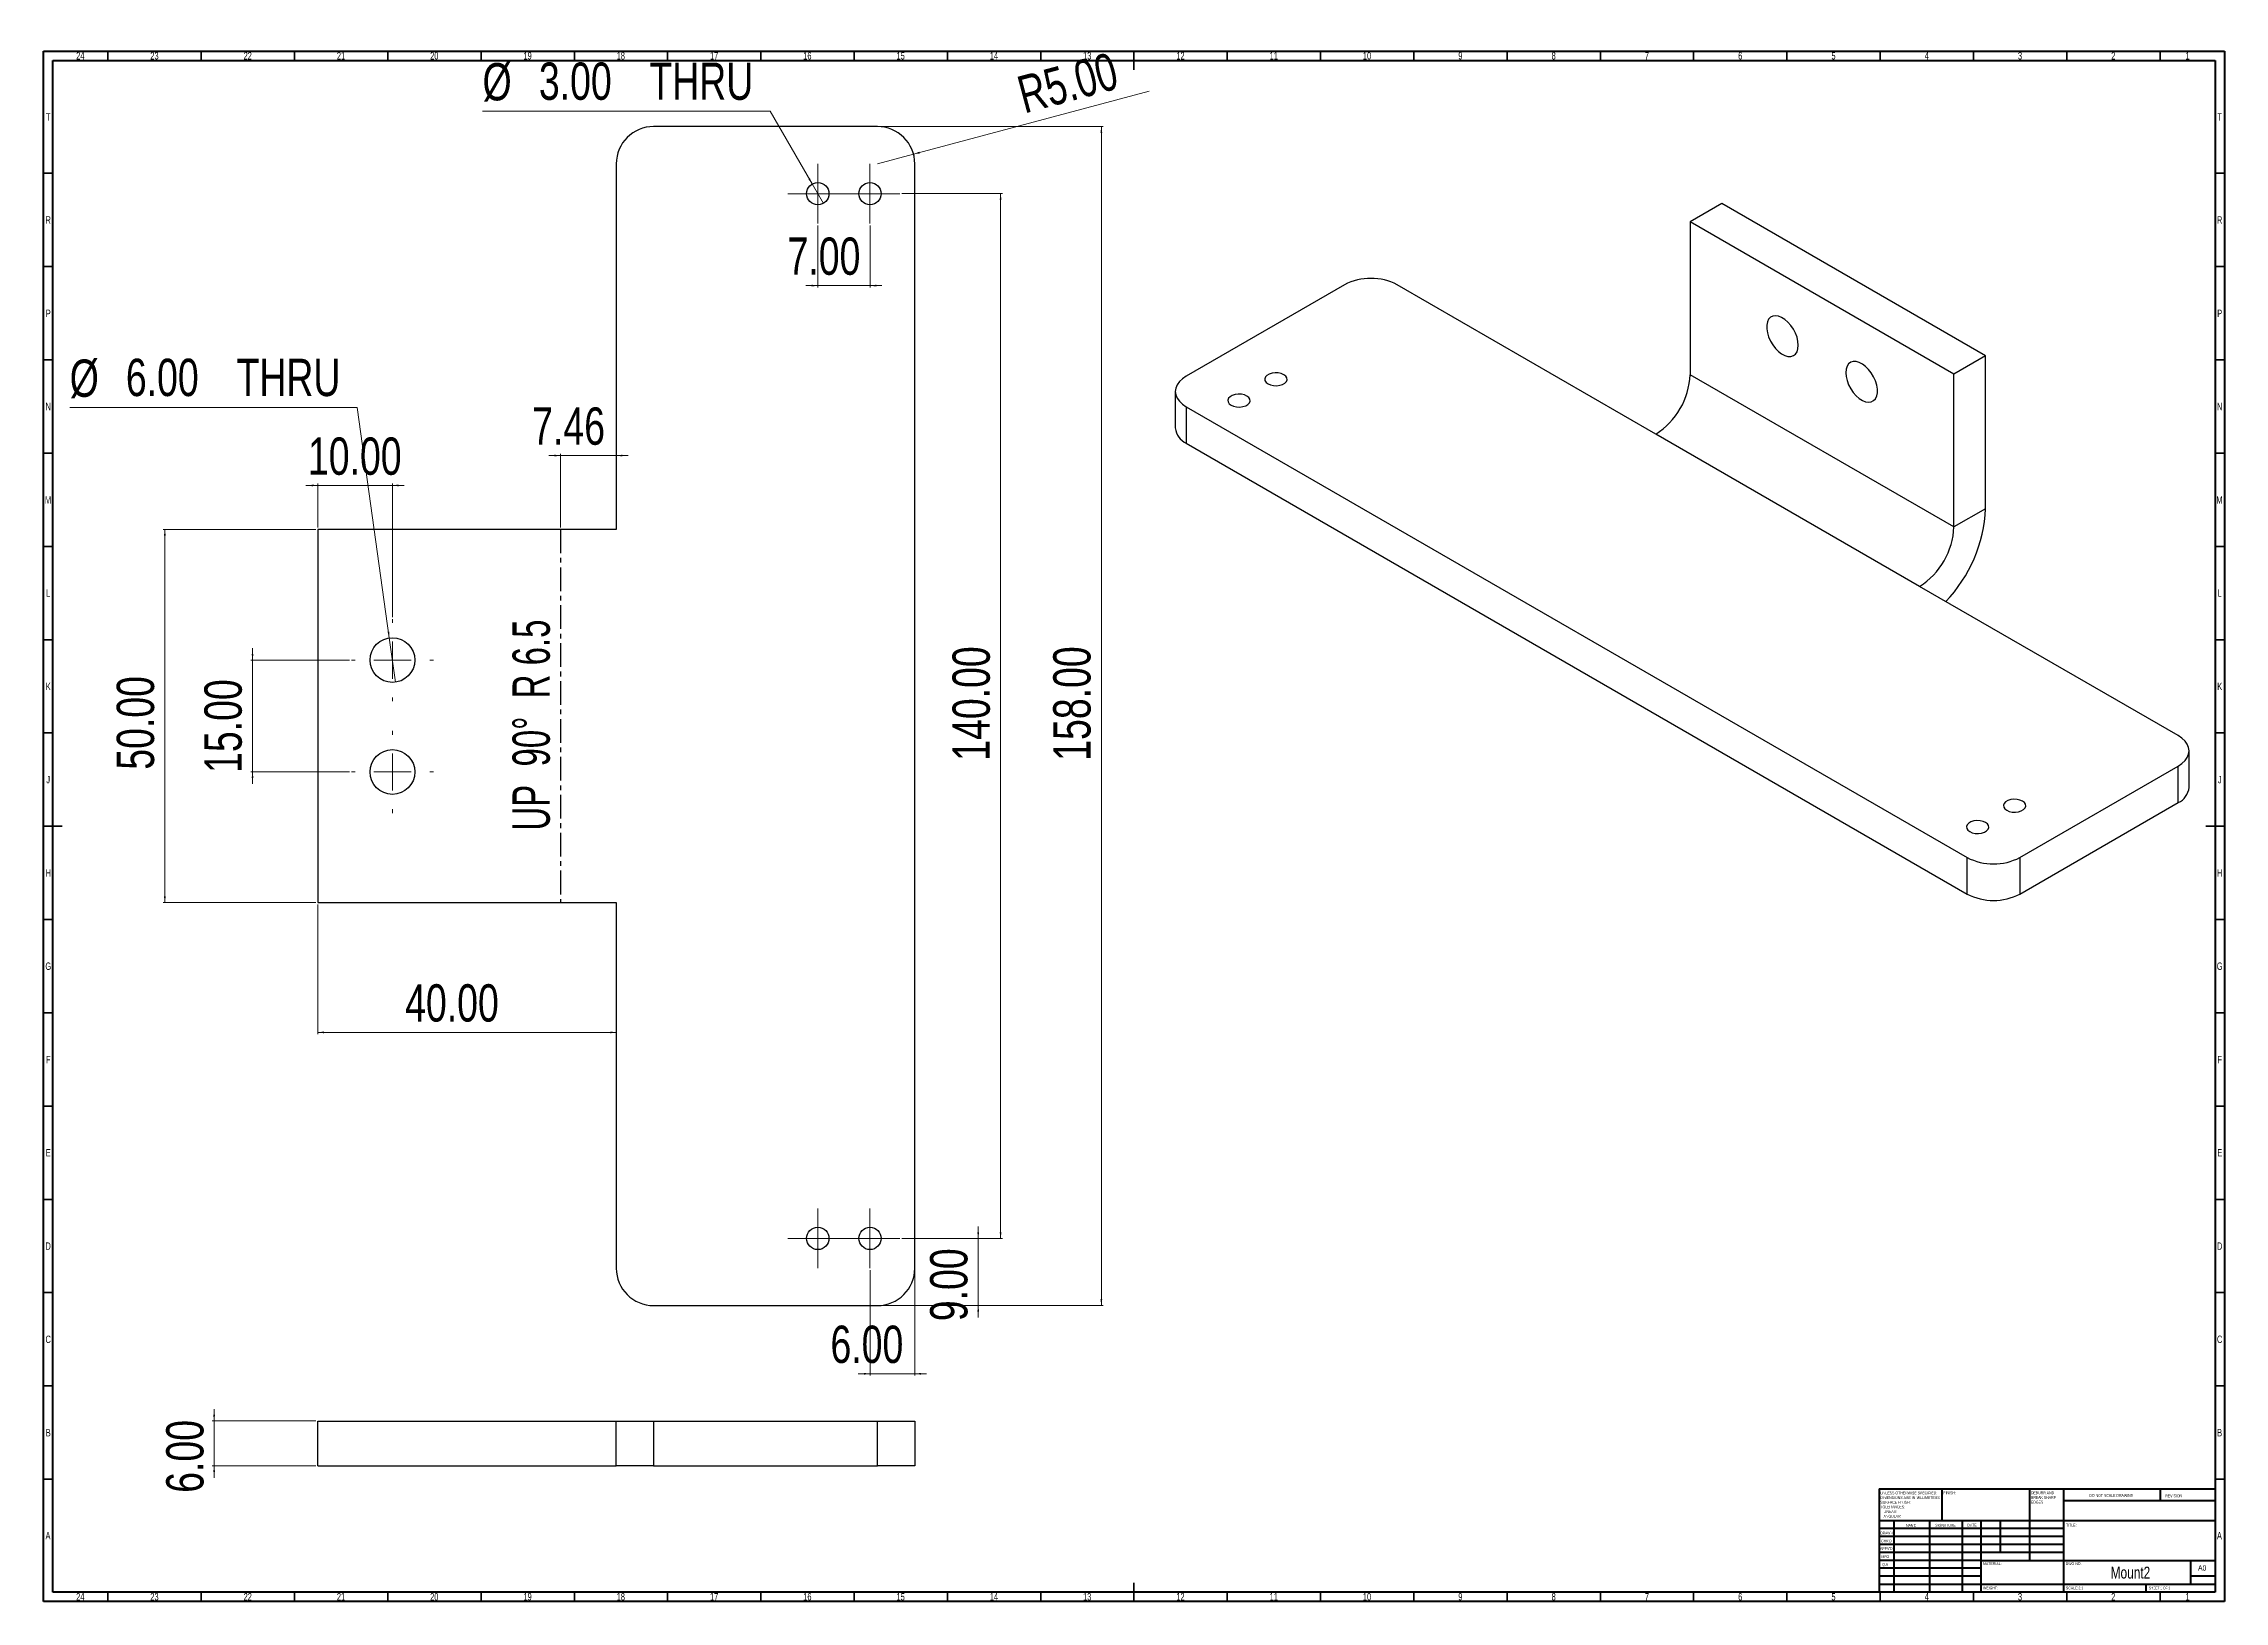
# Model space of a CAD drawing. Header units: millimetres. Extents: x 15 to 1184, y 5 to 840.
import ezdxf

# ---------------------------------------------------------------- set-up
doc = ezdxf.new("R2010")
doc.units = ezdxf.units.MM
doc.linetypes.add('CENTERX2', pattern=[20.32, 12.7, -2.54, 2.54, -2.54])
doc.styles.add('SLDTEXTSTYLE0', font='TXT', dxfattribs={"width": 0.75})
doc.styles.add('SLDTEXTSTYLE1', font='TXT', dxfattribs={"width": 0.686449})
doc.styles.add('SLDTEXTSTYLE2', font='TXT', dxfattribs={"width": 0.6875})
doc.styles.add('SLDTEXTSTYLE3', font='TXT', dxfattribs={"width": 0.660714})
doc.dimstyles.new('SLDDIMSTYLE0', dxfattribs={"dimtxt": 20, "dimasz": 3.302, "dimexe": 0, "dimexo": 0.0625, "dimgap": 5, "dimtad": 1, "dimlfac": 0.25, "dimrnd": 1e-09, "dimzin": 4, "dimdsep": 46, "dimtxsty": 'SLDTEXTSTYLE0', "dimsah": 1, "dimcen": 0.09, "dimadec": 0, "dimazin": 1, "dimtfac": 1, "dimtofl": 0, "dimtmove": 0, "dimatfit": 3, "dimfxl": 0, "dimfrac": 2, "dimtolj": 1, "dimtzin": 12, "dimarcsym": 0})
doc.dimstyles.new('SLDDIMSTYLE1', dxfattribs={"dimtxt": 20, "dimasz": 3.302, "dimexe": 0, "dimexo": 0.0625, "dimgap": 5, "dimtad": 1, "dimlfac": 0.25, "dimrnd": 1e-09, "dimzin": 4, "dimdsep": 46, "dimtxsty": 'SLDTEXTSTYLE0', "dimsah": 1, "dimcen": 0.09, "dimadec": 0, "dimazin": 1, "dimtfac": 1, "dimtmove": 0, "dimatfit": 0, "dimfxl": 0, "dimfrac": 2, "dimtolj": 1, "dimtzin": 12, "dimarcsym": 0})
doc.dimstyles.new('SLDDIMSTYLE2', dxfattribs={"dimtxt": 20, "dimasz": 3.302, "dimexe": 0, "dimexo": 0.0625, "dimgap": 5, "dimtad": 1, "dimlfac": 0.25, "dimrnd": 1e-09, "dimzin": 4, "dimdsep": 46, "dimtxsty": 'SLDTEXTSTYLE0', "dimsah": 1, "dimcen": 0, "dimadec": 0, "dimazin": 1, "dimtfac": 1, "dimtofl": 0, "dimtmove": 0, "dimatfit": 3, "dimfxl": 0, "dimfrac": 2, "dimtolj": 1, "dimtzin": 12, "dimarcsym": 0})
doc.dimstyles.new('SLDDIMSTYLE3', dxfattribs={"dimtxt": 20, "dimasz": 3.302, "dimexe": 0, "dimexo": 0.0625, "dimgap": 5, "dimtad": 0, "dimtih": 1, "dimtoh": 1, "dimlfac": 0.25, "dimrnd": 1e-09, "dimzin": 4, "dimdsep": 46, "dimtxsty": 'SLDTEXTSTYLE0', "dimblk1": 'NONE', "dimsah": 1, "dimcen": 0, "dimadec": 0, "dimazin": 1, "dimtfac": 1, "dimtmove": 0, "dimatfit": 3, "dimldrblk": 'NONE', "dimfxl": 0, "dimfrac": 2, "dimtolj": 1, "dimtzin": 12, "dimarcsym": 0})
doc.dimstyles.new('SLDDIMSTYLE4', dxfattribs={"dimtxt": 20, "dimasz": 3.302, "dimexe": 0, "dimexo": 0.0625, "dimgap": 5, "dimtad": 1, "dimlfac": 0.25, "dimrnd": 1e-09, "dimzin": 12, "dimdsep": 46, "dimtxsty": 'SLDTEXTSTYLE0', "dimsah": 1, "dimcen": 0.09, "dimadec": 0, "dimazin": 3, "dimtfac": 1, "dimtmove": 0, "dimatfit": 0, "dimfxl": 0, "dimfrac": 2, "dimtolj": 1, "dimtzin": 12, "dimarcsym": 0})

# ---------------------------------------------------------------- blocks, each defined once
blk = doc.blocks.new('SW_NOTE_0')
at = {"color": 0, "linetype": 'Continuous', "lineweight": 0, "char_height": 1.5, "attachment_point": 1, "style": 'SLDTEXTSTYLE0'}
for s, insert in [('UNLESS OTHERWISE SPECIFIED:', (0, 1.9)), ('TOLERANCES:', (0, -5.6)), ('DIMENSIONS ARE IN MILLIMETERS', (0, -0.6)), ('SURFACE FINISH:', (0, -3.1)), ('ANGULAR:', (1.7, -10.6)), ('LINEAR:', (1.7, -8.1))]:
    blk.add_mtext(s, dxfattribs=dict(at, insert=insert))
blk = doc.blocks.new('SW_NOTE_0_1')
at = {"color": 0, "linetype": 'Continuous', "lineweight": 0, "char_height": 1.5, "attachment_point": 1, "style": 'SLDTEXTSTYLE0'}
for s, insert in [('DEBURR AND', (0, 1.9)), ('BREAK SHARP', (0, -0.6)), ('EDGES', (0, -3.1))]:
    blk.add_mtext(s, dxfattribs=dict(at, insert=insert))
blk = doc.blocks.new('_D')
at = {"color": 7, "linetype": 'Continuous', "lineweight": 0}
for p, q in [((463, 795.6), (583, 795.6)), ((582, 795.6), (582, 163.6)), ((463, 163.6), (583, 163.6))]:
    blk.add_line(p, q, dxfattribs=at)
at = {"color": 7, "linetype": 'Continuous', "lineweight": 18}
for points in [[(582, 795.6), (581.5, 792.3), (582.5, 792.3)], [(582, 163.6), (582.5, 166.9), (581.5, 166.9)]]:
    blk.add_solid(points, dxfattribs=at)
at = {"color": 7, "linetype": 'Continuous', "lineweight": 18, "insert": (556.2, 455.6), "char_height": 20, "attachment_point": 1, "rotation": 90, "style": 'SLDTEXTSTYLE0'}
blk.add_mtext('158.00', dxfattribs=at)
blk = doc.blocks.new('_D_1')
at = {"color": 7, "linetype": 'Continuous', "lineweight": 0}
for p, q in [((475, 759.6), (529, 759.6)), ((528, 759.6), (528, 199.6)), ((475, 199.6), (529, 199.6))]:
    blk.add_line(p, q, dxfattribs=at)
at = {"color": 7, "linetype": 'Continuous', "lineweight": 18}
for points in [[(528, 759.6), (527.5, 756.3), (528.5, 756.3)], [(528, 199.6), (528.5, 202.9), (527.5, 202.9)]]:
    blk.add_solid(points, dxfattribs=at)
at = {"color": 7, "linetype": 'Continuous', "lineweight": 18, "insert": (502.2, 455.6), "char_height": 20, "attachment_point": 1, "rotation": 90, "style": 'SLDTEXTSTYLE0'}
blk.add_mtext('140.00', dxfattribs=at)
blk = doc.blocks.new('_D_2')
at = {"color": 7, "linetype": 'Continuous', "lineweight": 0}
for p, q in [((458, 182.6), (458, 126)), ((482, 182.6), (482, 126)), ((458, 127), (451.6, 127)), ((458, 127), (482, 127)), ((482, 127), (488.3, 127))]:
    blk.add_line(p, q, dxfattribs=at)
at = {"color": 7, "linetype": 'Continuous', "lineweight": 18}
for points in [[(458, 127), (454.7, 127.5), (454.7, 126.5)], [(482, 127), (485.3, 126.5), (485.3, 127.5)]]:
    blk.add_solid(points, dxfattribs=at)
at = {"color": 7, "linetype": 'Continuous', "lineweight": 18, "insert": (436.8, 152.8), "char_height": 20, "attachment_point": 1, "style": 'SLDTEXTSTYLE0'}
blk.add_mtext('6.00', dxfattribs=at)
blk = doc.blocks.new('_D_3')
at = {"color": 7, "linetype": 'Continuous', "lineweight": 0}
for p, q in [((475, 199.6), (517, 199.6)), ((516, 199.6), (516, 205.9)), ((516, 199.6), (516, 163.6)), ((463, 163.6), (517, 163.6)), ((516, 163.6), (516, 157.2))]:
    blk.add_line(p, q, dxfattribs=at)
at = {"color": 7, "linetype": 'Continuous', "lineweight": 18}
for points in [[(516, 199.6), (516.5, 202.9), (515.5, 202.9)], [(516, 163.6), (515.5, 160.3), (516.5, 160.3)]]:
    blk.add_solid(points, dxfattribs=at)
at = {"color": 7, "linetype": 'Continuous', "lineweight": 18, "insert": (490.2, 155.2), "char_height": 20, "attachment_point": 1, "rotation": 90, "style": 'SLDTEXTSTYLE0'}
blk.add_mtext('9.00', dxfattribs=at)
blk = doc.blocks.new('_D_4')
at = {"color": 7, "linetype": 'Continuous', "lineweight": 0}
for q in [(607.7, 814.6), (462, 775.6)]:
    blk.add_line((481.3, 780.8), q, dxfattribs=at)
at = {"color": 7, "linetype": 'Continuous', "lineweight": 18}
blk.add_solid([(481.3, 780.8), (484.6, 781.1), (484.4, 782.1)], dxfattribs=at)
at = {"color": 7, "linetype": 'Continuous', "lineweight": 18, "insert": (535.5, 821.8), "char_height": 20, "attachment_point": 1, "rotation": 15, "style": 'SLDTEXTSTYLE0'}
blk.add_mtext('R5.00', dxfattribs=at)
blk = doc.blocks.new('_D_5')
at = {"color": 7, "linetype": 'Continuous', "lineweight": 0}
for p, q in [((430, 742.6), (430, 709.3)), ((458, 742.6), (458, 709.3)), ((430, 710.3), (423.6, 710.3)), ((430, 710.3), (458, 710.3)), ((458, 710.3), (464.3, 710.3))]:
    blk.add_line(p, q, dxfattribs=at)
at = {"color": 7, "linetype": 'Continuous', "lineweight": 18}
for points in [[(430, 710.3), (426.7, 710.8), (426.7, 709.8)], [(458, 710.3), (461.3, 709.8), (461.3, 710.8)]]:
    blk.add_solid(points, dxfattribs=at)
at = {"color": 7, "linetype": 'Continuous', "lineweight": 18, "insert": (413.8, 736.1), "char_height": 20, "attachment_point": 1, "style": 'SLDTEXTSTYLE0'}
blk.add_mtext('7.00', dxfattribs=at)
blk = doc.blocks.new('_D_6')
at = {"color": 7, "linetype": 'Continuous', "lineweight": 0}
for p, q in [((404.4, 803.8), (250.3, 803.8)), ((427, 764.8), (404.4, 803.8)), ((433, 754.4), (427, 764.8))]:
    blk.add_line(p, q, dxfattribs=at)
at = {"color": 7, "linetype": 'Continuous', "lineweight": 18}
blk.add_solid([(427, 764.8), (425.8, 767.9), (424.9, 767.4)], dxfattribs=at)
at = {"color": 7, "linetype": 'Continuous', "lineweight": 18, "char_height": 20, "attachment_point": 1, "style": 'SLDTEXTSTYLE0'}
for s, insert in [('%%c', (250.3, 829.6)), ('3.00', (280.5, 829.9)), ('THRU', (339.7, 829.9))]:
    blk.add_mtext(s, dxfattribs=dict(at, insert=insert))
blk = doc.blocks.new('_None')
blk = doc.blocks.new('_D_7')
at = {"color": 7, "linetype": 'Continuous', "lineweight": 0}
for p, q in [((292.1, 580.6), (292.1, 620.2)), ((292.1, 619.2), (285.8, 619.2)), ((292.1, 619.2), (322, 619.2)), ((322, 619.2), (328.3, 619.2))]:
    blk.add_line(p, q, dxfattribs=at)
at = {"color": 7, "linetype": 'Continuous', "lineweight": 18}
for points in [[(292.1, 619.2), (288.8, 619.7), (288.8, 618.7)], [(322, 619.2), (325.3, 618.7), (325.3, 619.7)]]:
    blk.add_solid(points, dxfattribs=at)
at = {"color": 7, "linetype": 'Continuous', "lineweight": 18, "insert": (276.9, 645), "char_height": 20, "attachment_point": 1, "style": 'SLDTEXTSTYLE0'}
blk.add_mtext('7.46', dxfattribs=at)
blk = doc.blocks.new('_D_8')
at = {"color": 7, "linetype": 'Continuous', "lineweight": 0}
for p, q in [((161, 579.6), (79, 579.6)), ((80, 579.6), (80, 379.6)), ((161, 379.6), (79, 379.6))]:
    blk.add_line(p, q, dxfattribs=at)
at = {"color": 7, "linetype": 'Continuous', "lineweight": 18}
for points in [[(80, 579.6), (79.5, 576.3), (80.5, 576.3)], [(80, 379.6), (80.5, 382.9), (79.5, 382.9)]]:
    blk.add_solid(points, dxfattribs=at)
at = {"color": 7, "linetype": 'Continuous', "lineweight": 18, "insert": (54.2, 450.8), "char_height": 20, "attachment_point": 1, "rotation": 90, "style": 'SLDTEXTSTYLE0'}
blk.add_mtext('50.00', dxfattribs=at)
blk = doc.blocks.new('_D_9')
at = {"color": 7, "linetype": 'Continuous', "lineweight": 0}
for p, q in [((127, 509.6), (127, 515.9)), ((179, 509.6), (126, 509.6)), ((127, 509.6), (127, 449.6)), ((179, 449.6), (126, 449.6)), ((127, 449.6), (127, 443.2))]:
    blk.add_line(p, q, dxfattribs=at)
at = {"color": 7, "linetype": 'Continuous', "lineweight": 18}
for points in [[(127, 509.6), (127.5, 512.9), (126.5, 512.9)], [(127, 449.6), (126.5, 446.3), (127.5, 446.3)]]:
    blk.add_solid(points, dxfattribs=at)
at = {"color": 7, "linetype": 'Continuous', "lineweight": 18, "insert": (101.2, 449.1), "char_height": 20, "attachment_point": 1, "rotation": 90, "style": 'SLDTEXTSTYLE0'}
blk.add_mtext('15.00', dxfattribs=at)
blk = doc.blocks.new('_D_10')
at = {"color": 7, "linetype": 'Continuous', "lineweight": 0}
for p, q in [((162, 378.6), (162, 309)), ((162, 310), (322, 310))]:
    blk.add_line(p, q, dxfattribs=at)
at = {"color": 7, "linetype": 'Continuous', "lineweight": 18}
for points in [[(162, 310), (165.3, 309.5), (165.3, 310.5)], [(322, 310), (318.7, 310.5), (318.7, 309.5)]]:
    blk.add_solid(points, dxfattribs=at)
at = {"color": 7, "linetype": 'Continuous', "lineweight": 18, "insert": (208.8, 335.8), "char_height": 20, "attachment_point": 1, "style": 'SLDTEXTSTYLE0'}
blk.add_mtext('40.00', dxfattribs=at)
blk = doc.blocks.new('_D_11')
at = {"color": 7, "linetype": 'Continuous', "lineweight": 0}
for p, q in [((162, 603.2), (155.6, 603.2)), ((162, 580.6), (162, 604.2)), ((162, 603.2), (202, 603.2)), ((202, 532.6), (202, 604.2)), ((202, 603.2), (208.3, 603.2))]:
    blk.add_line(p, q, dxfattribs=at)
at = {"color": 7, "linetype": 'Continuous', "lineweight": 18}
for points in [[(162, 603.2), (158.7, 603.7), (158.7, 602.7)], [(202, 603.2), (205.3, 602.7), (205.3, 603.7)]]:
    blk.add_solid(points, dxfattribs=at)
at = {"color": 7, "linetype": 'Continuous', "lineweight": 18, "insert": (156.7, 628.9), "char_height": 20, "attachment_point": 1, "style": 'SLDTEXTSTYLE0'}
blk.add_mtext('10.00', dxfattribs=at)
blk = doc.blocks.new('_D_12')
at = {"color": 7, "linetype": 'Continuous', "lineweight": 0}
for p, q in [((183.1, 645), (29, 645)), ((200.3, 521.5), (183.1, 645)), ((203.6, 497.7), (200.3, 521.5))]:
    blk.add_line(p, q, dxfattribs=at)
at = {"color": 7, "linetype": 'Continuous', "lineweight": 18}
blk.add_solid([(200.3, 521.5), (200.4, 524.8), (199.4, 524.7)], dxfattribs=at)
at = {"color": 7, "linetype": 'Continuous', "lineweight": 18, "char_height": 20, "attachment_point": 1, "style": 'SLDTEXTSTYLE0'}
for s, insert in [('%%c', (29, 670.7)), ('6.00', (59.1, 671.1)), ('THRU', (118.4, 671.1))]:
    blk.add_mtext(s, dxfattribs=dict(at, insert=insert))
blk = doc.blocks.new('SW_CENTERMARKSYMBOL_0')
at = {"color": 0, "linetype": 'Continuous', "lineweight": 18}
for p, q in [((0, 20), (0, 22)), ((-20, 0), (-22, 0)), ((0, 0), (-10, 0)), ((0, 0), (0, 10)), ((0, 0), (0, -10)), ((0, 0), (10, 0)), ((20, 0), (22, 0)), ((0, -20), (0, -22))]:
    blk.add_line(p, q, dxfattribs=at)
blk = doc.blocks.new('SW_CENTERMARKSYMBOL_1')
at = {"color": 0, "linetype": 'Continuous', "lineweight": 18}
for p, q in [((0, 20), (0, 22)), ((-20, 0), (-22, 0)), ((0, 0), (-10, 0)), ((0, 0), (0, 10)), ((0, 0), (0, -10)), ((0, 0), (10, 0)), ((20, 0), (22, 0)), ((0, -20), (0, -22))]:
    blk.add_line(p, q, dxfattribs=at)
blk = doc.blocks.new('SW_CENTERMARKSYMBOL_2')
at = {"color": 0, "linetype": 'Continuous', "lineweight": 18}
for p, q in [((0, 10), (0, 16)), ((-10, 0), (-16, 0)), ((0, 0), (-10, 0)), ((0, 0), (0, 10)), ((0, 0), (0, -10)), ((0, 0), (10, 0)), ((10, 0), (16, 0)), ((0, -10), (0, -16))]:
    blk.add_line(p, q, dxfattribs=at)
blk = doc.blocks.new('SW_CENTERMARKSYMBOL_3')
at = {"color": 0, "linetype": 'Continuous', "lineweight": 18}
for p, q in [((0, 10), (0, 16)), ((-10, 0), (-16, 0)), ((0, 0), (-10, 0)), ((0, 0), (0, 10)), ((0, 0), (0, -10)), ((0, 0), (10, 0)), ((10, 0), (16, 0)), ((0, -10), (0, -16))]:
    blk.add_line(p, q, dxfattribs=at)
blk = doc.blocks.new('SW_CENTERMARKSYMBOL_4')
at = {"color": 0, "linetype": 'Continuous', "lineweight": 18}
for p, q in [((0, 10), (0, 16)), ((-10, 0), (-16, 0)), ((0, 0), (-10, 0)), ((0, 0), (0, 10)), ((0, 0), (0, -10)), ((0, 0), (10, 0)), ((10, 0), (16, 0)), ((0, -10), (0, -16))]:
    blk.add_line(p, q, dxfattribs=at)
blk = doc.blocks.new('SW_CENTERMARKSYMBOL_5')
at = {"color": 0, "linetype": 'Continuous', "lineweight": 18}
for p, q in [((0, 10), (0, 16)), ((-10, 0), (-16, 0)), ((0, 0), (-10, 0)), ((0, 0), (0, 10)), ((0, 0), (0, -10)), ((0, 0), (10, 0)), ((10, 0), (16, 0)), ((0, -10), (0, -16))]:
    blk.add_line(p, q, dxfattribs=at)
blk = doc.blocks.new('_D_13')
at = {"color": 7, "linetype": 'Continuous', "lineweight": 0}
for p, q in [((106.4, 101.7), (106.4, 108)), ((161, 101.7), (105.4, 101.7)), ((106.4, 101.7), (106.4, 77.7)), ((161, 77.7), (105.4, 77.7)), ((106.4, 77.7), (106.4, 71.3))]:
    blk.add_line(p, q, dxfattribs=at)
at = {"color": 7, "linetype": 'Continuous', "lineweight": 18}
for points in [[(106.4, 101.7), (106.9, 105), (105.9, 105)], [(106.4, 77.7), (105.9, 74.4), (106.9, 74.4)]]:
    blk.add_solid(points, dxfattribs=at)
at = {"color": 7, "linetype": 'Continuous', "lineweight": 18, "insert": (80.7, 63.2), "char_height": 20, "attachment_point": 1, "rotation": 90, "style": 'SLDTEXTSTYLE0'}
blk.add_mtext('6.00', dxfattribs=at)

msp = doc.modelspace()

# ---------------------------------------------------------------- linework, layer by layer
at = {"color": 7, "linetype": 'Continuous', "lineweight": 70}
for p, q in [((15, 5), (15, 836)), ((15, 836), (1184, 836)), ((20, 10), (20, 831)), ((20, 831), (1179, 831)), ((1179, 831), (1179, 10)), ((1184, 836), (1184, 5)), ((1184, 5), (15, 5)), ((1179, 10), (20, 10))]:
    msp.add_line(p, q, dxfattribs=at)
at = {"color": 7, "linetype": 'Continuous', "lineweight": 35}
for p, q in [((49.5, 831), (49.5, 836)), ((99.5, 831), (99.5, 836)), ((149.5, 831), (149.5, 836)), ((199.5, 831), (199.5, 836)), ((249.5, 831), (249.5, 836)), ((299.5, 831), (299.5, 836)), ((349.5, 831), (349.5, 836)), ((399.5, 831), (399.5, 836)), ((449.5, 831), (449.5, 836)), ((499.5, 831), (499.5, 836)), ((549.5, 831), (549.5, 836)), ((599.5, 836), (599.5, 826)), ((599.5, 831), (599.5, 836)), ((649.5, 831), (649.5, 836)), ((699.5, 831), (699.5, 836)), ((749.5, 831), (749.5, 836)), ((799.5, 831), (799.5, 836)), ((849.5, 831), (849.5, 836)), ((899.5, 831), (899.5, 836)), ((949.5, 831), (949.5, 836)), ((999.5, 831), (999.5, 836)), ((1049.5, 831), (1049.5, 836)), ((1099.5, 831), (1099.5, 836)), ((1149.5, 831), (1149.5, 836)), ((20, 770.5), (15, 770.5)), ((1179, 770.5), (1184, 770.5)), ((20, 720.5), (15, 720.5)), ((1179, 720.5), (1184, 720.5)), ((20, 670.5), (15, 670.5)), ((1179, 670.5), (1184, 670.5)), ((20, 620.5), (15, 620.5)), ((1179, 620.5), (1184, 620.5)), ((20, 570.5), (15, 570.5)), ((1179, 570.5), (1184, 570.5)), ((20, 520.5), (15, 520.5)), ((1179, 520.5), (1184, 520.5)), ((20, 470.5), (15, 470.5)), ((1179, 470.5), (1184, 470.5)), ((15, 420.5), (25, 420.5)), ((20, 420.5), (15, 420.5)), ((1184, 420.5), (1174, 420.5)), ((1179, 420.5), (1184, 420.5)), ((20, 370.5), (15, 370.5)), ((1179, 370.5), (1184, 370.5)), ((20, 320.5), (15, 320.5)), ((1179, 320.5), (1184, 320.5)), ((20, 270.5), (15, 270.5)), ((1179, 270.5), (1184, 270.5)), ((20, 220.5), (15, 220.5)), ((1179, 220.5), (1184, 220.5)), ((20, 170.5), (15, 170.5)), ((1179, 170.5), (1184, 170.5)), ((20, 120.5), (15, 120.5)), ((1179, 120.5), (1184, 120.5)), ((20, 70.5), (15, 70.5)), ((1179, 70.5), (1184, 70.5)), ((599.5, 5), (599.5, 15)), ((49.5, 10), (49.5, 5)), ((99.5, 10), (99.5, 5)), ((149.5, 10), (149.5, 5)), ((199.5, 10), (199.5, 5)), ((249.5, 10), (249.5, 5)), ((299.5, 10), (299.5, 5)), ((349.5, 10), (349.5, 5)), ((399.5, 10), (399.5, 5)), ((449.5, 10), (449.5, 5)), ((499.5, 10), (499.5, 5)), ((549.5, 10), (549.5, 5)), ((599.5, 10), (599.5, 5)), ((649.5, 10), (649.5, 5)), ((699.5, 10), (699.5, 5)), ((749.5, 10), (749.5, 5)), ((799.5, 10), (799.5, 5)), ((849.5, 10), (849.5, 5)), ((899.5, 10), (899.5, 5)), ((949.5, 10), (949.5, 5)), ((999.5, 10), (999.5, 5)), ((1049.5, 10), (1049.5, 5)), ((1099.5, 10), (1099.5, 5)), ((1149.5, 10), (1149.5, 5))]:
    msp.add_line(p, q, dxfattribs=at)
at = {"color": 7, "linetype": 'Continuous', "lineweight": 25}
for p, q in [((461.976, 795.582), (341.976, 795.582)), ((321.976, 775.582), (321.976, 579.582)), ((481.976, 183.582), (481.976, 775.582)), ((914.579, 754.265), (897.609, 744.468)), ((1056.001, 672.625), (914.579, 754.265)), ((1039.03, 662.828), (897.609, 744.468)), ((897.609, 744.468), (897.609, 662.561)), ((712.347, 710.726), (627.494, 661.742)), ((879.224, 630.718), (740.631, 710.726)), ((1056.001, 672.625), (1039.03, 662.828)), ((1056.001, 590.718), (1056.001, 672.625)), ((1039.03, 580.921), (897.609, 662.561)), ((1039.03, 580.921), (1039.03, 662.828)), ((621.636, 653.578), (621.636, 633.981)), ((627.494, 645.413), (1046.101, 403.757)), ((627.494, 645.413), (627.494, 625.816)), ((627.494, 625.816), (1046.101, 384.16)), ((1020.645, 549.077), (879.224, 630.718)), ((1056.001, 590.718), (1039.03, 580.921)), ((161.976, 579.582), (161.976, 379.582)), ((321.976, 579.582), (161.976, 579.582)), ((1159.238, 469.069), (1020.645, 549.077)), ((1165.096, 441.308), (1165.096, 460.905)), ((1074.386, 403.757), (1159.238, 452.741)), ((1159.238, 433.144), (1159.238, 452.741)), ((1074.386, 384.16), (1159.238, 433.144)), ((1046.101, 384.16), (1046.101, 403.757)), ((1074.386, 403.757), (1074.386, 384.16)), ((161.976, 379.582), (321.976, 379.582)), ((321.976, 379.582), (321.976, 183.582)), ((341.976, 163.582), (461.976, 163.582)), ((161.976, 77.673), (161.976, 101.673)), ((161.976, 101.673), (321.976, 101.673)), ((321.976, 77.673), (321.976, 101.673)), ((321.976, 101.673), (341.976, 101.673)), ((341.976, 101.673), (341.976, 77.673)), ((341.976, 101.673), (461.976, 101.673)), ((461.976, 77.673), (461.976, 101.673)), ((461.976, 101.673), (481.976, 101.673)), ((481.976, 101.673), (481.976, 77.673)), ((161.976, 77.673), (321.976, 77.673)), ((341.976, 77.673), (321.976, 77.673)), ((341.976, 77.673), (461.976, 77.673)), ((481.976, 77.673), (461.976, 77.673))]:
    msp.add_line(p, q, dxfattribs=at)
at = {"color": 7, "linetype": 'CENTERX2'}
msp.add_line((292.131, 579.582), (292.131, 379.582), dxfattribs=at)
at = {"color": 7, "linetype": 'Continuous', "lineweight": 50}
for p, q in [((999, 65.25), (1179, 65.25)), ((999, 65.25), (999, 10)), ((1032.8, 48.25), (1032.8, 65.25)), ((1079.6, 65.25), (1079.6, 27)), ((1097.8, 65.25), (1097.8, 10)), ((1179, 58.875), (1097.8, 58.875)), ((1149.8, 58.875), (1149.8, 65.25)), ((1179, 48.25), (999, 48.25)), ((1006.8, 48.25), (1006.8, 10)), ((1025.991, 48.25), (1025.991, 10)), ((1043.399, 48.25), (1043.399, 10)), ((1053.6, 10), (1053.6, 48.25)), ((1064, 31.25), (1064, 48.25)), ((1097.8, 44), (999, 44)), ((1097.8, 39.75), (999, 39.75)), ((1097.8, 35.5), (999, 35.5)), ((1097.8, 31.25), (999, 31.25)), ((1053.6, 27), (999, 27)), ((1053.6, 27), (1179, 27)), ((1166, 14.25), (1166, 27)), ((1053.6, 22.75), (999, 22.75)), ((1053.6, 18.5), (999, 18.5)), ((999, 14.25), (1179, 14.25)), ((1142, 10), (1142, 14.25)), ((1179, 18.5), (1166, 18.5))]:
    msp.add_line(p, q, dxfattribs=at)
at = {"color": 7, "linetype": 'Continuous', "lineweight": 25, "flags": 128}
for points in [[(955.592, 678.334), (955.418, 680.407), (954.904, 682.595), (954.071, 684.81), (952.952, 686.96), (951.595, 688.957), (950.053, 690.72), (948.391, 692.176), (946.677, 693.267), (944.979, 693.946), (943.369, 694.187), (941.912, 693.979), (940.668, 693.332), (939.687, 692.271), (939.01, 690.84), (938.665, 689.097), (938.665, 687.115), (939.01, 684.973), (939.687, 682.76), (940.668, 680.567), (941.912, 678.483), (943.369, 676.593), (944.979, 674.975), (946.677, 673.695), (948.391, 672.805), (950.053, 672.343), (951.595, 672.326), (952.952, 672.756), (954.071, 673.615), (954.904, 674.867), (955.418, 676.462), (955.592, 678.334)], [(981.047, 663.639), (981.221, 661.566), (981.735, 659.378), (982.568, 657.163), (983.687, 655.013), (985.044, 653.016), (986.586, 651.253), (988.248, 649.797), (989.963, 648.706), (991.66, 648.027), (993.27, 647.786), (994.727, 647.994), (995.971, 648.641), (996.952, 649.702), (997.629, 651.133), (997.974, 652.876), (997.974, 654.858), (997.629, 657), (996.952, 659.213), (995.971, 661.406), (994.727, 663.49), (993.27, 665.38), (991.66, 666.998), (989.963, 668.278), (988.248, 669.168), (986.586, 669.63), (985.044, 669.647), (983.687, 669.217), (982.568, 668.358), (981.735, 667.106), (981.221, 665.511), (981.047, 663.639)], [(627.494, 661.742), (625.456, 660.364), (623.816, 658.819), (622.615, 657.145), (621.882, 655.384), (621.636, 653.578), (621.882, 651.771), (622.615, 650.01), (623.816, 648.336), (625.456, 646.791), (627.494, 645.413)], [(671.335, 657.66), (672.702, 657.069), (674.302, 656.724), (676.005, 656.654), (677.674, 656.863), (679.173, 657.336), (680.381, 658.033), (681.199, 658.898), (681.562, 659.862), (681.44, 660.845), (680.843, 661.769), (679.82, 662.558), (678.453, 663.149), (676.853, 663.493), (675.149, 663.564), (673.481, 663.354), (671.982, 662.882), (670.774, 662.185), (669.956, 661.319), (669.593, 660.356), (669.714, 659.373), (670.311, 658.449), (671.335, 657.66)], [(651.536, 646.23), (652.903, 645.639), (654.503, 645.295), (656.206, 645.224), (657.875, 645.434), (659.374, 645.906), (660.582, 646.603), (661.4, 647.469), (661.763, 648.432), (661.641, 649.415), (661.044, 650.339), (660.021, 651.128), (658.654, 651.719), (657.054, 652.064), (655.35, 652.134), (653.682, 651.924), (652.183, 651.452), (650.975, 650.755), (650.157, 649.89), (649.794, 648.926), (649.915, 647.943), (650.512, 647.019), (651.536, 646.23)], [(1159.238, 452.741), (1161.277, 454.119), (1162.916, 455.664), (1164.117, 457.337), (1164.85, 459.099), (1165.096, 460.905), (1164.85, 462.711), (1164.117, 464.473), (1162.916, 466.147), (1161.277, 467.692), (1159.238, 469.069)], [(1075.8, 433.964), (1074.433, 434.555), (1072.833, 434.899), (1071.129, 434.969), (1069.46, 434.76), (1067.961, 434.287), (1066.754, 433.59), (1065.935, 432.725), (1065.572, 431.762), (1065.694, 430.778), (1066.291, 429.855), (1067.314, 429.065), (1068.682, 428.474), (1070.282, 428.13), (1071.985, 428.06), (1073.654, 428.269), (1075.153, 428.742), (1076.36, 429.439), (1077.179, 430.304), (1077.542, 431.267), (1077.42, 432.251), (1076.823, 433.175), (1075.8, 433.964)], [(1056.001, 422.534), (1054.634, 423.125), (1053.034, 423.469), (1051.33, 423.54), (1049.661, 423.33), (1048.162, 422.858), (1046.955, 422.161), (1046.136, 421.295), (1045.773, 420.332), (1045.895, 419.349), (1046.492, 418.425), (1047.515, 417.636), (1048.883, 417.045), (1050.483, 416.7), (1052.186, 416.63), (1053.855, 416.839), (1055.354, 417.312), (1056.561, 418.009), (1057.38, 418.874), (1057.743, 419.838), (1057.621, 420.821), (1057.024, 421.745), (1056.001, 422.534)]]:
    msp.add_lwpolyline(points, dxfattribs=at)
at = {"color": 7, "linetype": 'Continuous', "lineweight": 25}
for centre, radius in [((429.976, 759.582), 6), ((457.976, 759.582), 6), ((201.976, 509.582), 12), ((201.976, 449.582), 12), ((429.976, 199.582), 6), ((457.976, 199.582), 6)]:
    msp.add_circle(centre, radius, dxfattribs=at)
for centre, radius, start, end in [((341.976, 775.582), 20, 90, 180), ((461.976, 775.582), 20, 0, 90), ((726.489, 683.685), 30.516, 62.39104, 117.60896), ((857.848, 664.289), 39.799, 302.487346, 357.512654), ((631.56, 634.918), 9.968, 185.394448, 245.925693), ((978.192, 594.587), 77.905, 316.501052, 357.153127), ((999.269, 582.648), 39.798, 302.487128, 357.512872), ((1154.944, 442.409), 10.211, 294.867315, 353.812544), ((1060.243, 430.798), 30.516, 242.39104, 297.60896), ((1060.243, 411.201), 30.516, 242.39104, 297.60896), ((341.976, 183.582), 20, 180, 270), ((461.976, 183.582), 20, 270, 0)]:
    msp.add_arc(centre, radius, start, end, dxfattribs=at)

# ---------------------------------------------------------------- block references
at = {"color": 7, "linetype": 'Continuous', "lineweight": 0}
for name, p in [('SW_CENTERMARKSYMBOL_5', (429.976, 759.582)), ('SW_CENTERMARKSYMBOL_4', (457.976, 759.582)), ('SW_CENTERMARKSYMBOL_0', (201.976, 509.582)), ('SW_CENTERMARKSYMBOL_1', (201.976, 449.582)), ('SW_CENTERMARKSYMBOL_2', (429.976, 199.582)), ('SW_CENTERMARKSYMBOL_3', (457.976, 199.582)), ('SW_NOTE_0', (999.594, 61.987)), ('SW_NOTE_0_1', (1080.309, 62.069))]:
    msp.add_blockref(name, p, dxfattribs=at)

# ---------------------------------------------------------------- texts
for s, insert, char_height, attachment_point, style in [('24', (34.67, 835.474), 3.9687, 2, 'SLDTEXTSTYLE0'), ('23', (74.42, 835.474), 3.9687, 2, 'SLDTEXTSTYLE0'), ('22', (124.42, 835.474), 3.9687, 2, 'SLDTEXTSTYLE0'), ('21', (174.42, 835.474), 3.9687, 2, 'SLDTEXTSTYLE0'), ('20', (224.42, 835.474), 3.9687, 2, 'SLDTEXTSTYLE0'), ('19', (274.42, 835.474), 3.9687, 2, 'SLDTEXTSTYLE0'), ('18', (324.42, 835.474), 3.9687, 2, 'SLDTEXTSTYLE0'), ('17', (374.42, 835.474), 3.9687, 2, 'SLDTEXTSTYLE0'), ('16', (424.42, 835.474), 3.9687, 2, 'SLDTEXTSTYLE0'), ('15', (474.42, 835.474), 3.9687, 2, 'SLDTEXTSTYLE0'), ('14', (524.42, 835.474), 3.9687, 2, 'SLDTEXTSTYLE0'), ('13', (574.42, 835.474), 3.9687, 2, 'SLDTEXTSTYLE0'), ('12', (624.42, 835.474), 3.9687, 2, 'SLDTEXTSTYLE0'), ('11', (674.42, 835.474), 3.9687, 2, 'SLDTEXTSTYLE0'), ('10', (724.42, 835.474), 3.9687, 2, 'SLDTEXTSTYLE0'), ('9', (774.46, 835.474), 3.969, 2, 'SLDTEXTSTYLE0'), ('8', (824.46, 835.474), 3.969, 2, 'SLDTEXTSTYLE0'), ('7', (874.46, 835.474), 3.969, 2, 'SLDTEXTSTYLE0'), ('6', (924.46, 835.474), 3.969, 2, 'SLDTEXTSTYLE0'), ('5', (974.46, 835.474), 3.969, 2, 'SLDTEXTSTYLE0'), ('4', (1024.46, 835.474), 3.969, 2, 'SLDTEXTSTYLE0'), ('3', (1074.46, 835.474), 3.969, 2, 'SLDTEXTSTYLE0'), ('2', (1124.46, 835.474), 3.969, 2, 'SLDTEXTSTYLE0'), ('1', (1164.21, 835.474), 3.969, 2, 'SLDTEXTSTYLE0'), ('T', (17.488, 802.724), 3.969, 2, 'SLDTEXTSTYLE0'), ('T', (1181.488, 802.724), 3.969, 2, 'SLDTEXTSTYLE0'), ('R', (17.444, 747.474), 3.969, 2, 'SLDTEXTSTYLE0'), ('R', (1181.444, 747.474), 3.969, 2, 'SLDTEXTSTYLE0'), ('P', (17.485, 697.418), 3.969, 2, 'SLDTEXTSTYLE0'), ('P', (1181.485, 697.418), 3.969, 2, 'SLDTEXTSTYLE0'), ('N', (17.464, 647.474), 3.969, 2, 'SLDTEXTSTYLE0'), ('N', (1181.464, 647.474), 3.969, 2, 'SLDTEXTSTYLE0'), ('M', (17.362, 597.418), 3.969, 2, 'SLDTEXTSTYLE0'), ('M', (1181.362, 597.418), 3.969, 2, 'SLDTEXTSTYLE0'), ('L', (17.455, 547.474), 3.969, 2, 'SLDTEXTSTYLE0'), ('L', (1181.455, 547.474), 3.969, 2, 'SLDTEXTSTYLE0'), ('K', (17.489, 497.418), 3.969, 2, 'SLDTEXTSTYLE0'), ('K', (1181.489, 497.418), 3.969, 2, 'SLDTEXTSTYLE0'), ('J', (17.465, 447.474), 3.969, 2, 'SLDTEXTSTYLE0'), ('J', (1181.465, 447.474), 3.969, 2, 'SLDTEXTSTYLE0'), ('H', (17.49, 397.418), 3.969, 2, 'SLDTEXTSTYLE0'), ('H', (1181.49, 397.418), 3.969, 2, 'SLDTEXTSTYLE0'), ('G', (17.487, 347.474), 3.969, 2, 'SLDTEXTSTYLE0'), ('G', (1181.487, 347.474), 3.969, 2, 'SLDTEXTSTYLE0'), ('F', (17.458, 297.418), 3.969, 2, 'SLDTEXTSTYLE0'), ('F', (1181.458, 297.418), 3.969, 2, 'SLDTEXTSTYLE0'), ('E', (17.508, 247.474), 3.969, 2, 'SLDTEXTSTYLE0'), ('E', (1181.508, 247.474), 3.969, 2, 'SLDTEXTSTYLE0'), ('D', (17.453, 197.418), 3.969, 2, 'SLDTEXTSTYLE0'), ('D', (1181.453, 197.418), 3.969, 2, 'SLDTEXTSTYLE0'), ('C', (17.459, 147.474), 3.969, 2, 'SLDTEXTSTYLE0'), ('C', (1181.459, 147.474), 3.969, 2, 'SLDTEXTSTYLE0'), ('B', (17.471, 97.418), 3.969, 2, 'SLDTEXTSTYLE0'), ('B', (1181.471, 97.418), 3.969, 2, 'SLDTEXTSTYLE0'), ('FINISH:', (1033.371, 63.919), 1.5, 1, 'SLDTEXTSTYLE0'), ('DO NOT SCALE DRAWING', (1111.615, 62.533), 1.5, 1, 'SLDTEXTSTYLE0'), ('REVISION', (1152.328, 62.335), 1.5, 1, 'SLDTEXTSTYLE0'), ('A', (17.34, 42.224), 3.969, 2, 'SLDTEXTSTYLE0'), ('DRAWN', (999.643, 42.385), 1.5, 1, 'SLDTEXTSTYLE1'), ("CHK'D", (999.939, 38.162), 1.5, 1, 'SLDTEXTSTYLE0'), ('NAME', (1013.322, 46.501), 1.5, 1, 'SLDTEXTSTYLE0'), ('SIGNATURE', (1029.034, 46.562), 1.5, 1, 'SLDTEXTSTYLE0'), ('DATE', (1046.215, 46.576), 1.5, 1, 'SLDTEXTSTYLE0'), ('TITLE:', (1099.09, 46.576), 1.5, 1, 'SLDTEXTSTYLE0'), ('A', (1181.34, 42.224), 3.969, 2, 'SLDTEXTSTYLE0'), ("APPV'D", (999.402, 34.066), 1.5, 1, 'SLDTEXTSTYLE0'), ('MFG', (1000.124, 29.716), 1.5, 1, 'SLDTEXTSTYLE0'), ('Q.A', (1000.509, 25.505), 1.5, 1, 'SLDTEXTSTYLE0'), ('MATERIAL:', (1054.646, 25.986), 1.5, 1, 'SLDTEXTSTYLE0'), ('DWG NO.', (1098.953, 25.986), 1.5, 1, 'SLDTEXTSTYLE0'), ('Mount2', (1133.639, 23.607), 6.35, 2, 'SLDTEXTSTYLE0'), ('A0', (1169.871, 24.406), 2.9104, 1, 'SLDTEXTSTYLE0'), ('WEIGHT:', (1054.618, 12.949), 1.4986, 1, 'SLDTEXTSTYLE0'), ('SCALE:2:1', (1099.074, 12.9), 1.5, 1, 'SLDTEXTSTYLE0'), ('SHEET 1 OF 1', (1143.478, 12.9), 1.5, 1, 'SLDTEXTSTYLE2'), ('24', (34.67, 9.474), 3.9687, 2, 'SLDTEXTSTYLE0'), ('23', (74.42, 9.474), 3.9687, 2, 'SLDTEXTSTYLE0'), ('22', (124.42, 9.474), 3.9687, 2, 'SLDTEXTSTYLE0'), ('21', (174.42, 9.474), 3.9687, 2, 'SLDTEXTSTYLE0'), ('20', (224.42, 9.474), 3.9687, 2, 'SLDTEXTSTYLE0'), ('19', (274.42, 9.474), 3.9687, 2, 'SLDTEXTSTYLE0'), ('18', (324.42, 9.474), 3.9687, 2, 'SLDTEXTSTYLE0'), ('17', (374.42, 9.474), 3.9687, 2, 'SLDTEXTSTYLE0'), ('16', (424.42, 9.474), 3.9687, 2, 'SLDTEXTSTYLE0'), ('15', (474.42, 9.474), 3.9687, 2, 'SLDTEXTSTYLE0'), ('14', (524.42, 9.474), 3.9687, 2, 'SLDTEXTSTYLE0'), ('13', (574.42, 9.474), 3.9687, 2, 'SLDTEXTSTYLE0'), ('12', (624.42, 9.474), 3.9687, 2, 'SLDTEXTSTYLE0'), ('11', (674.42, 9.474), 3.9687, 2, 'SLDTEXTSTYLE0'), ('10', (724.42, 9.474), 3.9687, 2, 'SLDTEXTSTYLE0'), ('9', (774.46, 9.474), 3.969, 2, 'SLDTEXTSTYLE0'), ('8', (824.46, 9.474), 3.969, 2, 'SLDTEXTSTYLE0'), ('7', (874.46, 9.474), 3.969, 2, 'SLDTEXTSTYLE0'), ('6', (924.46, 9.474), 3.969, 2, 'SLDTEXTSTYLE0'), ('5', (974.46, 9.474), 3.969, 2, 'SLDTEXTSTYLE0'), ('4', (1024.46, 9.474), 3.969, 2, 'SLDTEXTSTYLE0'), ('3', (1074.46, 9.474), 3.969, 2, 'SLDTEXTSTYLE0'), ('2', (1124.46, 9.474), 3.969, 2, 'SLDTEXTSTYLE0'), ('1', (1164.21, 9.474), 3.969, 2, 'SLDTEXTSTYLE0')]:
    msp.add_mtext(s, dxfattribs=dict(at, insert=insert, char_height=char_height, attachment_point=attachment_point, style=style))
at = {"color": 7, "linetype": 'Continuous', "lineweight": 0, "insert": (266.339, 474.735), "char_height": 20, "attachment_point": 2, "rotation": 90, "style": 'SLDTEXTSTYLE3'}
msp.add_mtext('UP  90°  R 6.5', dxfattribs=at)

# ---------------------------------------------------------------- dimensions: what is measured, and where the dimension line sits
at = {"color": 7, "linetype": 'Continuous', "lineweight": 18}
for p1, p2, picture, middle in [((432.976, 754.386), (426.976, 764.778), '_D_6', (326.576, 819.864)), ((203.635, 497.697), (200.317, 521.467), '_D_12', (105.229, 660.994))]:
    dim = msp.add_diameter_dim_2p(p1=p1, p2=p2, text='<> THRU', dimstyle='SLDDIMSTYLE3', dxfattribs=at)
    dim.commit()
    dim.dimension.update_dxf_attribs({"geometry": picture, "text_midpoint": middle, "dimtype": 163})
dim = msp.add_radius_dim(center=(461.976, 775.582), mpoint=(481.294, 780.758), dimstyle='SLDDIMSTYLE2', dxfattribs=at)
dim.commit()
dim.dimension.update_dxf_attribs({"geometry": '_D_4', "text_midpoint": (575.923, 806.114), "dimtype": 164})
for base, p1, p2, angle, dimstyle, picture, middle in [((581.976, 163.582), (461.976, 795.582), (461.976, 163.582), 90, 'SLDDIMSTYLE0', '_D', (581.976, 496.26)), ((527.976, 199.582), (473.976, 759.582), (473.976, 199.582), 90, 'SLDDIMSTYLE0', '_D_1', (527.976, 496.26)), ((79.976, 379.582), (161.976, 579.582), (161.976, 379.582), 90, 'SLDDIMSTYLE0', '_D_8', (79.976, 484.056)), ((126.989, 449.582), (179.976, 509.582), (179.976, 449.582), 90, 'SLDDIMSTYLE1', '_D_9', (126.989, 482.338)), ((321.976, 309.981), (161.976, 379.582), (321.976, 379.582), 0, 'SLDDIMSTYLE0', '_D_10', (242.084, 309.981)), ((515.976, 163.582), (473.976, 199.582), (461.976, 163.582), 90, 'SLDDIMSTYLE1', '_D_3', (515.976, 181.052)), ((481.976, 127.019), (457.976, 183.582), (481.976, 183.582), 0, 'SLDDIMSTYLE1', '_D_2', (462.692, 127.019)), ((106.435, 77.673), (161.976, 101.673), (161.976, 77.673), 90, 'SLDDIMSTYLE1', '_D_13', (106.435, 89.024))]:
    dim = msp.add_linear_dim(base=base, p1=p1, p2=p2, angle=angle, dimstyle=dimstyle, dxfattribs=at)
    dim.commit()
    dim.dimension.update_dxf_attribs({"geometry": picture, "text_midpoint": middle, "dimtype": 160})
for base, p1, p2, dimstyle, picture, middle in [((457.976, 710.309), (429.976, 743.582), (457.976, 743.582), 'SLDDIMSTYLE1', '_D_5', (439.627, 710.309)), ((321.976, 619.193), (292.131, 579.582), (321.976, 579.582), 'SLDDIMSTYLE4', '_D_7', (302.781, 619.193)), ((201.976, 603.16), (161.976, 579.582), (201.976, 531.582), 'SLDDIMSTYLE1', '_D_11', (189.976, 603.16))]:
    dim = msp.add_linear_dim(base=base, p1=p1, p2=p2, dimstyle=dimstyle, dxfattribs=at)
    dim.commit()
    dim.dimension.update_dxf_attribs({"geometry": picture, "text_midpoint": middle, "dimtype": 160})

doc.saveas('drawing.dxf')
